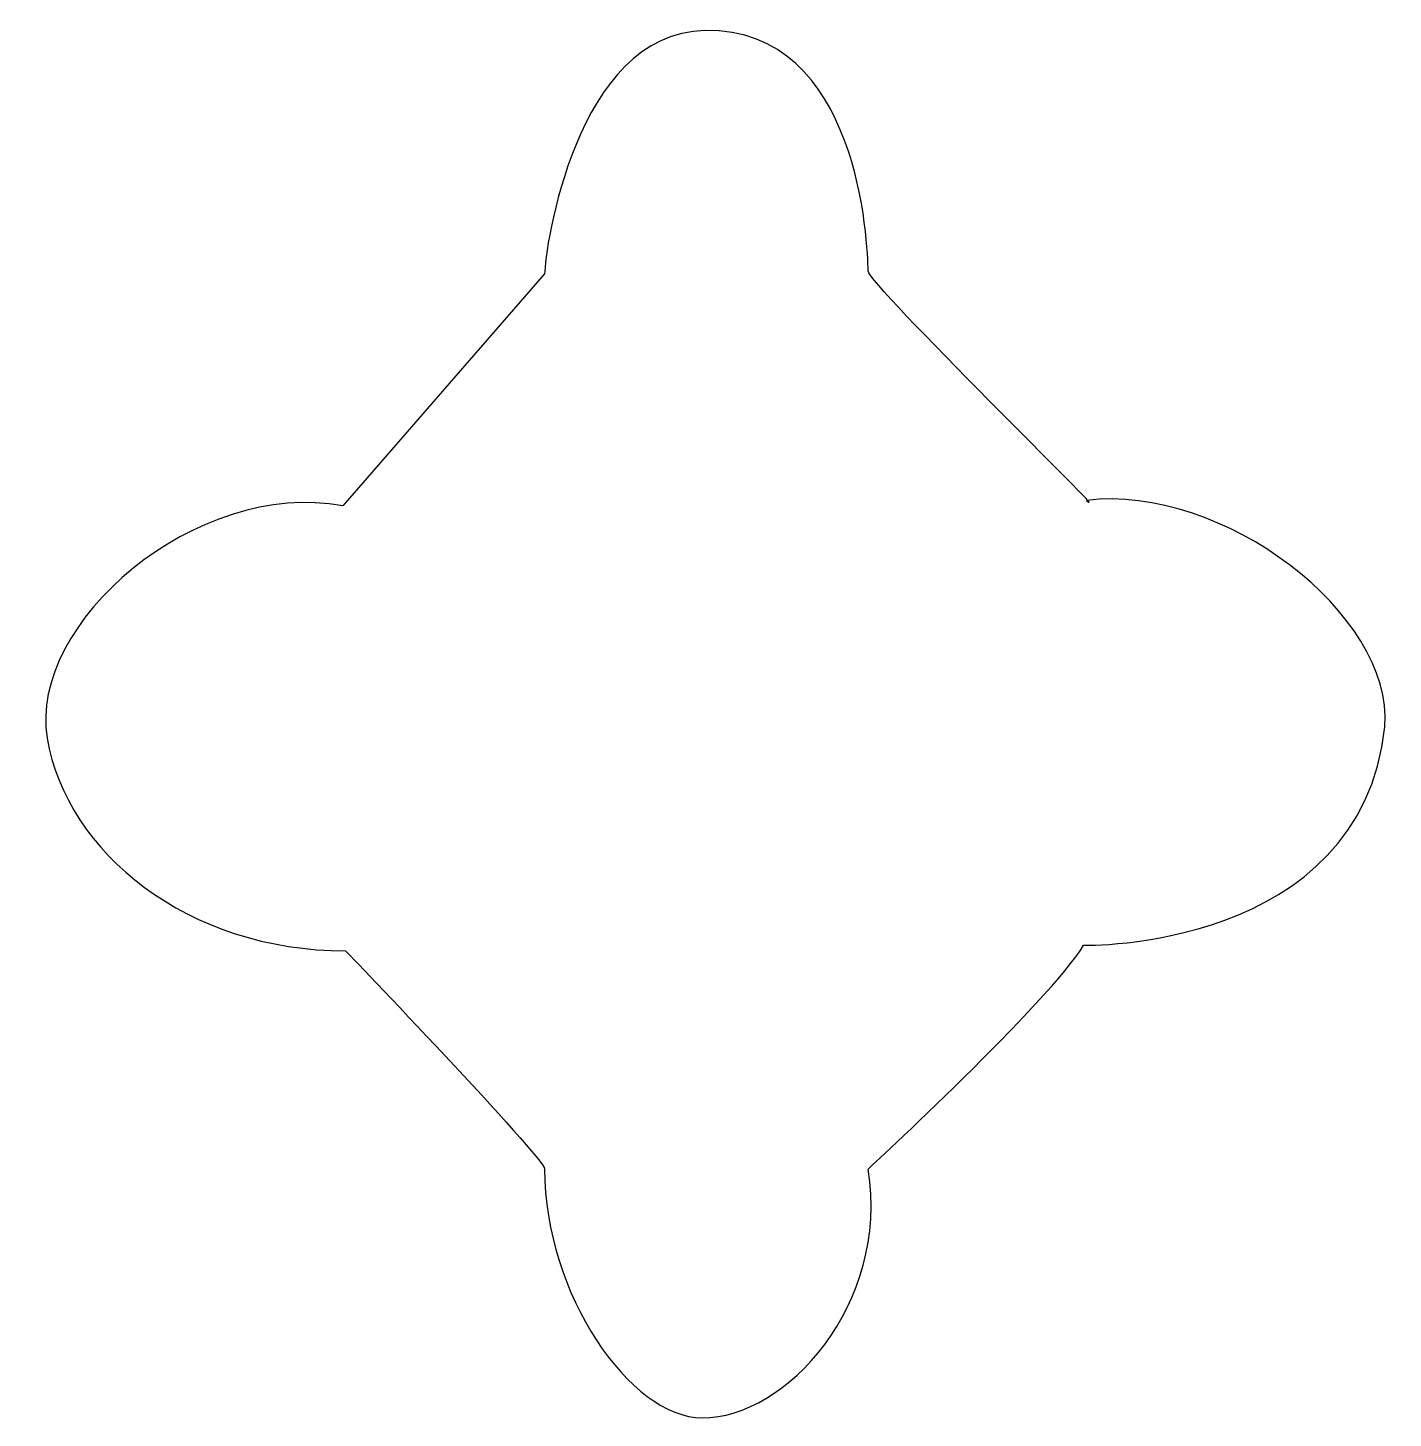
# Model space of a CAD drawing. Header units: centimetres. Extents: x -11.3 to 11.2, y -11.5 to 11.5.
import ezdxf

# ---------------------------------------------------------------- set-up
doc = ezdxf.new("R2010")
doc.units = ezdxf.units.CM
doc.header["$MEASUREMENT"] = 0
doc.layers.add('Camada 1', color=7, linetype='Continuous')

msp = doc.modelspace()

# ---------------------------------------------------------------- linework, layer by layer
at = {"layer": 'Camada 1'}
msp.add_open_spline([(-11.029, -0.2283), (-11.34833, 1.66477), (-8.56573, 4.05964), (-6.14805, 3.6035), (-6.14805, 3.6035), (-6.14805, 3.6035), (-2.81806, 7.43528), (-2.81806, 7.43528), (-2.81806, 7.43528), (-2.81806, 7.81784), (-2.31593, 11.41125), (-0.17231, 11.44954), (-0.17231, 11.44954), (2.38222, 11.49515), (2.51906, 7.89145), (2.51906, 7.4809), (2.51906, 7.4809), (2.51906, 7.26746), (6.6405, 3.25984), (6.12276, 3.69474), (6.12276, 3.69474), (8.35796, 3.9684), (11.18617, 1.83017), (11.04935, -0.04581), (11.04935, -0.04581), (10.6388, -3.74074), (6.07714, -3.64949), (6.07714, -3.64949), (6.07714, -3.64949), (5.52976, -4.56185), (2.51907, -7.34445), (2.51907, -7.34445), (2.51907, -7.34445), (2.88401, -9.57968), (1.15932, -11.4551), (-0.21791, -11.44996), (-0.21791, -11.44996), (-1.40406, -11.44551), (-2.81805, -9.40177), (-2.81805, -7.34445), (-2.81805, -7.34445), (-2.81805, -7.16199), (-6.10243, -3.74075), (-6.10243, -3.74075), (-6.10243, -3.74075), (-8.70257, -3.74075), (-10.70967, -2.12142), (-11.029, -0.2283)], degree=3, knots=[0, 0, 0, 0, 0.07692308, 0.07692308, 0.07692308, 0.07692308, 0.15384615, 0.15384615, 0.15384615, 0.15384615, 0.23076923, 0.23076923, 0.23076923, 0.23076923, 0.30769231, 0.30769231, 0.30769231, 0.30769231, 0.38461538, 0.38461538, 0.38461538, 0.38461538, 0.46153846, 0.46153846, 0.46153846, 0.46153846, 0.53846154, 0.53846154, 0.53846154, 0.53846154, 0.61538462, 0.61538462, 0.61538462, 0.61538462, 0.69230769, 0.69230769, 0.69230769, 0.69230769, 0.76923077, 0.76923077, 0.76923077, 0.76923077, 0.84615385, 0.84615385, 0.84615385, 0.84615385, 1, 1, 1, 1], dxfattribs=at)

doc.saveas('drawing.dxf')
